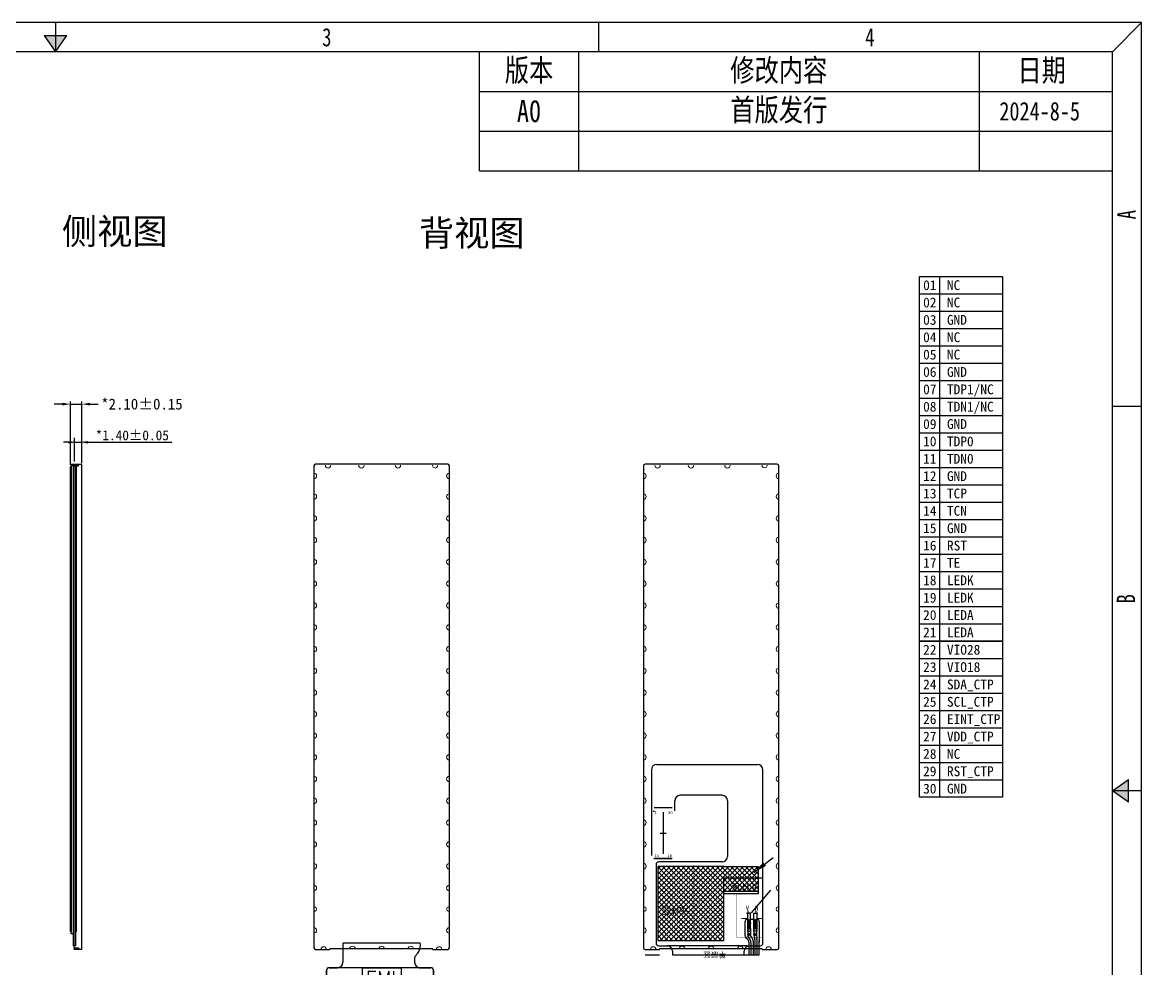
# Model space of a CAD drawing. Header units: millimetres. Extents: x 5467 to 5866, y -625 to -343.
# Drawn here: x 5660.3 to 5865.9, y -516.6 to -342.8 of the extents above; entities that cross this region are included whole.
import ezdxf

# ---------------------------------------------------------------- set-up
doc = ezdxf.new("R2010")
doc.units = ezdxf.units.MM
doc.header["$LTSCALE"] = 2
for name, color, linetype in [('', 7, 'Continuous'), ('BL', 7, 'Continuous'), ('BLU Outline', 140, 'Continuous'), ('dim', 3, 'Continuous'), ('TEXT', 230, 'Continuous'), ('V。A', 5, 'Continuous'), ('散热片', 170, 'Continuous')]:
    doc.layers.add(name, color=color, linetype=linetype)
doc.styles.add('C-E02$0$RT', font='ROMANT.SHX')
doc.styles.add('GPO', font='simhei.ttf')
doc.styles.get("Standard").update_dxf_attribs({"font": 'txt', "bigfont": 'gbcbig.shx'})
doc.styles.add('宋', font='')
doc.styles.add('宋体', font='')
doc.styles.add('标题', font='simhei.ttf')
doc.styles.get('宋').set_extended_font_data('SimSun')
doc.styles.get('宋体').set_extended_font_data('NSimSun')
doc.dimstyles.new('ISO-25', dxfattribs={"dimtxt": 2.5, "dimasz": 2.5, "dimexe": 1.25, "dimexo": 0.625, "dimtad": 1, "dimtxsty": 'Standard', "dimcen": 2.5, "dimadec": 0, "dimazin": 0, "dimtfac": 1, "dimtmove": 0, "dimatfit": 3, "dimfxl": 1, "dimarcsym": 0})
doc.dimstyles.new('ISO-25$0', dxfattribs={"dimtxt": 1.5, "dimasz": 1.5, "dimexe": 0.5, "dimexo": 0.3, "dimgap": 0.3, "dimtad": 0, "dimzin": 1, "dimdsep": 46, "dimtxsty": 'Standard', "dimcen": 2.5, "dimclrd": 3, "dimclre": 3, "dimclrt": 3, "dimadec": 0, "dimazin": 0, "dimtfac": 1, "dimtmove": 0, "dimatfit": 3, "dimfxl": 1, "dimlwd": -1, "dimarcsym": 0})
doc.dimstyles.new('SJ 标注', dxfattribs={"dimscale": 0, "dimtxt": 2.1, "dimasz": 1.5, "dimexe": 0.8, "dimexo": 0.5, "dimgap": 0.5, "dimtad": 1, "dimzin": 0, "dimdsep": 46, "dimtxsty": 'C-E02$0$RT', "dimblk": 'CLOSEDBLANK', "dimcen": 2, "dimclrd": 3, "dimclre": 3, "dimclrt": 3, "dimadec": 0, "dimazin": 0, "dimtfac": 1, "dimtmove": 0, "dimatfit": 3, "dimldrblk": 'CLOSEDBLANK', "dimfxl": 1, "dimtolj": 1, "dimtzin": 0, "dimarcsym": 2})
pattern_1 = [(45, (-263.76585, -946.22628), (-0.224506403, 0.224506403), [])]

# ---------------------------------------------------------------- blocks, each defined once
blk = doc.blocks.new('*D7')
at = {"color": 3}
for p, q in [((5667.62, -412.94), (5666.12, -412.94)), ((5669.12, -412.94), (5671.22, -412.94)), ((5672.72, -412.94), (5674.22, -412.94))]:
    blk.add_line(p, q, dxfattribs=at)
at = {"color": 3, "linetype": 'Continuous', "lineweight": -2}
for p, q in [((5669.12, -424.07), (5669.12, -412.44)), ((5671.22, -423.67), (5671.22, -412.44))]:
    blk.add_line(p, q, dxfattribs=at)
at = {"color": 3, "linetype": 'Continuous'}
for points in [[(5667.62, -412.69), (5667.62, -413.19), (5669.12, -412.94)], [(5672.72, -412.69), (5672.72, -413.19), (5671.22, -412.94)]]:
    blk.add_solid(points, dxfattribs=at)
at = {"layer": 'Defpoints', "color": 0, "linetype": 'Continuous'}
for p in [(5671.22, -412.94), (5669.12, -424.37), (5671.22, -423.97)]:
    blk.add_point(p, dxfattribs=at)
at = {"color": 3, "linetype": 'Continuous', "insert": (5682.24, -412.94), "char_height": 2, "attachment_point": 5, "style": '宋'}
blk.add_mtext('*2.10±0.15', dxfattribs=at)
blk = doc.blocks.new('fae')
at = {"color": 3, "linetype": 'Continuous'}
for points in [[(4821.97, -1243.2), (4821.82, -1243.2), (4821.82, -1157.8), (4821.97, -1157.8)], [(4821.97, -1157.65), (4822.37, -1157.65), (4822.37, -1243.65), (4821.97, -1243.65)], [(4822.77, -1245.84), (4822.37, -1245.84), (4822.37, -1157.65), (4822.77, -1157.65)], [(4822.77, -1243.2), (4822.92, -1243.2), (4822.92, -1157.8), (4822.77, -1157.8)]]:
    blk.add_lwpolyline(points, close=True, dxfattribs=at)
blk = doc.blocks.new('_ClosedBlank')
at = {"layer": 'dim', "color": 0, "linetype": 'Continuous', "lineweight": -2}
for p, q in [((-1, 0.17), (0, 0)), ((-1, 0.17), (-1, -0.17)), ((0, 0), (-1, -0.17))]:
    blk.add_line(p, q, dxfattribs=at)
blk = doc.blocks.new('*D20')
at = {"layer": 'Defpoints', "color": 0}
for p in [(5671.22, -419.94), (5669.82, -423.97), (5671.22, -424.26)]:
    blk.add_point(p, dxfattribs=at)
at = {"layer": '散热片', "color": 3, "lineweight": -2}
for p, q in [((5669.82, -423.47), (5669.82, -419.14)), ((5671.22, -423.76), (5671.22, -419.14)), ((5668.82, -419.94), (5667.82, -419.94)), ((5669.82, -419.94), (5671.22, -419.94)), ((5672.22, -419.94), (5687.73, -419.94))]:
    blk.add_line(p, q, dxfattribs=at)
blk.add_blockref('_ClosedBlank', (5669.82, -419.94), dxfattribs=at)
at = {"layer": '散热片', "color": 3, "lineweight": -2, "rotation": 180}
blk.add_blockref('_ClosedBlank', (5671.22, -419.94), dxfattribs=at)
at = {"layer": '散热片', "color": 3, "insert": (5680.47, -418.67), "char_height": 1.8, "attachment_point": 5, "style": '宋'}
blk.add_mtext('\\A1;*1.40±0.05', dxfattribs=at)
blk = doc.blocks.new('hgfhjg')
at = {"color": 30}
for p, q in [((5344.49, -514.53), (5341.19, -514.53)), ((5342.84, -522.99), (5342.84, -515.33)), ((5343.39, -519.16), (5342.29, -519.16)), ((5341.19, -523.79), (5344.49, -523.79))]:
    blk.add_line(p, q, dxfattribs=at)
at = {"color": 30, "char_height": 0.5, "width": 0.652, "attachment_point": 1, "rotation": 180, "style": '宋体'}
for s, insert in [('{\\fVerdana|b0|i0|c0|p34;16}', (5342.06, -515.29)), ('{\\fVerdana|b0|i0|c0|p34;15}', (5344.4, -515.29)), ('{\\fVerdana|b0|i0|c0|p34;30}', (5341.93, -523.15)), ('{\\fVerdana|b0|i0|c0|p34;1}', (5344.4, -523.15))]:
    blk.add_mtext(s, dxfattribs=dict(at, insert=insert))
blk = doc.blocks.new('fase5')
h = blk.add_hatch()
h.set_pattern_fill('ANSI31', color=4, scale=0.1)
h.set_pattern_definition(pattern_1)
edge = h.paths.add_edge_path()
edge.add_line((4894.11, -1455.46), (4894.11, -1458.41))
edge.add_arc((4893.81, -1458.41), 0.3, 270, 360, ccw=False)
edge.add_line((4893.81, -1458.71), (4889.48, -1458.71))
edge.add_arc((4889.48, -1458.41), 0.3, 180, 270, ccw=False)
edge.add_line((4889.18, -1458.41), (4889.18, -1455.46))
edge.add_arc((4889.48, -1455.46), 0.3, 90, 180, ccw=False)
edge.add_line((4889.48, -1455.16), (4893.81, -1455.16))
edge.add_arc((4893.81, -1455.46), 0.3, 0, 90, ccw=False)
h.paths.add_polyline_path([(4889.82, -1456.22), (4893.57, -1456.22), (4893.57, -1458), (4889.82, -1458)], flags=24)
h = blk.add_hatch()
h.set_pattern_fill('ANSI38', color=2, scale=0.2)
h.set_pattern_definition([(45, (-538.3923, -946.2263), (-0.449012806, 0.449012806), []), (135, (-538.3923, -946.2263), (-1.34703842, 0.449012806), [1.5875, -0.9525])])
h.paths.add_polyline_path([(4888.84, -1456.03), (4908.09, -1456.03), (4908.09, -1459.03), (4888.84, -1459.03)])
h.paths.add_polyline_path([(4896.42, -1457.19), (4902.69, -1457.19), (4902.69, -1458.35), (4896.42, -1458.35)], flags=16)
h = blk.add_hatch()
h.set_pattern_fill('ANSI31', color=4, scale=0.1)
h.set_pattern_definition(pattern_1)
edge = h.paths.add_edge_path()
edge.add_line((4888.3, -1470.01), (4891.6, -1470.01))
edge.add_arc((4891.6, -1469.51), 0.5, 270, 360)
edge.add_line((4892.1, -1469.51), (4892.1, -1461.25))
edge.add_arc((4891.6, -1461.25), 0.5, 0, 90)
edge.add_line((4891.6, -1460.75), (4888.3, -1460.75))
edge.add_arc((4888.3, -1461.25), 0.5, 90, 180)
edge.add_line((4887.8, -1461.25), (4887.8, -1469.51))
edge.add_arc((4888.3, -1469.51), 0.5, 180, 270)
at = {"color": 30}
for p, q in [((4891.66, -1440.24), (4891.66, -1443.7)), ((4905.81, -1440.19), (4891.71, -1440.19)), ((4905.86, -1440.24), (4905.86, -1440.74)), ((4904.83, -1442.89), (4904.83, -1443.7)), ((4905.4, -1442.02), (4904.94, -1442.57)), ((4888.63, -1459.6), (4888.63, -1445.2)), ((4888.63, -1459.6), (4888.63, -1445.2)), ((4889.13, -1444.7), (4890.66, -1444.7)), ((4889.13, -1444.7), (4890.66, -1444.7)), ((4905.69, -1444.7), (4907.79, -1444.7)), ((4905.83, -1444.7), (4907.79, -1444.7)), ((4908.29, -1445.2), (4908.27, -1477.01, 0)), ((4908.29, -1445.2), (4908.27, -1477.01, 0)), ((4887.78, -1477.01, 0), (4887.78, -1461.25, 0)), ((4888.28, -1460.75, 0), (4891.58, -1460.75, 0)), ((4900.79, -1460.1, 0), (4889.13, -1460.1, 0)), ((4900.79, -1460.1, 0), (4889.13, -1460.1, 0)), ((4892.08, -1461.25, 0), (4892.08, -1471.33, 0)), ((4901.77, -1471.33, 0), (4901.79, -1461.1, 0)), ((4900.77, -1472.33, 0), (4893.08, -1472.33, 0)), ((4888.78, -1478.01, 0), (4907.27, -1478.01, 0))]:
    blk.add_line(p, q, dxfattribs=at)
at = {"color": 1}
for points in [[(4905.83, -1444.7), (4905.69, -1444.7), (4890.66, -1444.7), (4889.9, -1444.7), (4889.13, -1444.7, 0.414214), (4888.63, -1445.2), (4888.63, -1459.6, 0.414214), (4889.13, -1460.1), (4900.79, -1460.1, -0.414214), (4901.79, -1461.1), (4901.77, -1471.33, -0.414214), (4900.77, -1472.33), (4893.08, -1472.33, -0.414214), (4892.08, -1471.33), (4892.08, -1470.42), (4887.78, -1470.42), (4887.78, -1477.01, 0.414214), (4888.78, -1478.01), (4907.27, -1478.01, 0.414214), (4908.27, -1477.01), (4908.29, -1445.2, 0.414214), (4907.79, -1444.7)], [(4894.11, -1458.41, -0.414214), (4893.81, -1458.71), (4889.48, -1458.71, -0.414214), (4889.18, -1458.41), (4889.18, -1455.46, -0.414214), (4889.48, -1455.16), (4893.81, -1455.16, -0.414214), (4894.11, -1455.46)]]:
    blk.add_lwpolyline(points, format="xyb", close=True, dxfattribs=at)
blk.add_lwpolyline([(4895.26, -1444.7), (4902.35, -1444.7), (4902.35, -1449.11), (4895.26, -1449.11)], close=True, dxfattribs=at)
at = {"const_width": 0.003, "elevation": 0}
for points in [[(4886.34, -1459.03), (4888.84, -1459.03), (4888.84, -1456.03), (4886.34, -1456.03), (4886.23, -1456.04), (4886.12, -1456.08), (4886.03, -1456.14), (4885.95, -1456.22), (4885.89, -1456.31), (4885.85, -1456.42), (4885.84, -1456.53), (4885.84, -1456.53), (4885.84, -1458.53), (4885.85, -1458.64), (4885.89, -1458.75), (4885.95, -1458.84), (4886.03, -1458.92), (4886.12, -1458.98), (4886.23, -1459.02), (4886.34, -1459.03)], [(4888.84, -1459.03), (4908.09, -1459.03), (4908.09, -1456.03), (4888.84, -1456.03)]]:
    blk.add_lwpolyline(points, close=True, dxfattribs=at)
at = {"color": 30}
for centre, radius, start, end in [((4891.71, -1440.24), 0.05, 90, 180), ((4903.86, -1440.74), 2, 320.2556, 0), ((4905.81, -1440.24), 0.05, 0, 90), ((4905.33, -1442.89), 0.5, 140.2556, 180), ((4889.13, -1445.2, 0), 0.5, 90, 180), ((4889.13, -1445.2, 0), 0.5, 90, 180), ((4890.66, -1443.7), 1, 270, 0), ((4905.83, -1443.7), 1, 180, 270), ((4907.79, -1445.2), 0.5, 0, 90), ((4907.79, -1445.2), 0.5, 0, 90), ((4889.13, -1459.6, 0), 0.5, 180, 270), ((4889.13, -1459.6, 0), 0.5, 180, 270)]:
    blk.add_arc(centre, radius, start, end, dxfattribs=at)
at = {"color": 30, "extrusion": (0, 0, -1)}
for centre, start, end in [((-4888.28, -1461.25, 0), 0, 90), ((-4891.58, -1461.25, 0), 90, 180)]:
    blk.add_arc(centre, 0.5, start, end, dxfattribs=at)
at = {"color": 30, "extrusion": (1.02777e-08, 0, 1)}
blk.add_arc((4900.79, -1461.1, 0), 1, 0, 90, dxfattribs=at)
at = {"color": 30, "extrusion": (-1.41917e-08, 0, 1)}
blk.add_arc((4900.79, -1461.1, 0), 1, 0, 90, dxfattribs=at)
at = {"color": 30, "extrusion": (-6.63068e-21, 1.51712e-08, 1)}
blk.add_arc((4893.08, -1471.33, 0), 1, 180, 270, dxfattribs=at)
at = {"color": 30, "extrusion": (7.7721e-08, 0, 1)}
blk.add_arc((4900.77, -1471.33, 0), 1, 270, 0, dxfattribs=at)
at = {"color": 30, "extrusion": (-1.37992e-22, 2.55268e-09, 1)}
blk.add_arc((4888.78, -1477.01, 0), 1, 180, 270, dxfattribs=at)
at = {"color": 30, "extrusion": (3.11704e-09, -5.33386e-10, 1)}
blk.add_arc((4907.27, -1477.01, 0), 1, 270, 0, dxfattribs=at)
at = {"layer": 'BL', "color": 3}
blk.add_lwpolyline([(4894.11, -1455.46), (4894.11, -1458.41, -0.414214), (4893.81, -1458.71), (4889.48, -1458.71, -0.414214), (4889.18, -1458.41), (4889.18, -1455.46, -0.414214), (4889.48, -1455.16), (4893.81, -1455.16, -0.414214)], format="xyb", close=True, dxfattribs=at)
at = {"color": 1, "insert": (4895.89, -1445.36), "char_height": 2.5, "width": 3.0653, "attachment_point": 1}
blk.add_mtext('EMI', dxfattribs=at)
at = {"color": 4, "insert": (4889.94, -1456.35), "char_height": 0.5, "width": 4.0809, "attachment_point": 1}
blk.add_mtext('{\\fSimSun|b0|i0|c134|p2;\\C2;钢片补强接地T=0.2mm}', dxfattribs=at)
at = {"layer": 'TEXT', "color": 10, "insert": (4895.83, -1457.32, 0), "char_height": 0.5, "width": 12.1755, "attachment_point": 1, "style": '宋体'}
blk.add_mtext('反面导电双面胶T=0.1mm', dxfattribs=at)
at = {"color": 1}
blk.add_leader([(4890.38, -1470.38), (4886.08, -1477.01)], dimstyle='ISO-25', override={"dimgap": 0.625, "dimtad": 0, "dimfxl": 0.5}, dxfattribs=at)
blk = doc.blocks.new('A$C644366BB')
at = {"layer": 'BL'}
h = blk.add_hatch(dxfattribs=at)
h.set_pattern_fill('ANSI37', color=55, scale=0.2, angle=180)
h.set_pattern_definition([(225, (3677.20527, 67.18885), (0.44901281, -0.44901281), []), (315, (3677.20527, 67.18885), (0.44901281, 0.44901281), [])])
h.paths.add_polyline_path([(14.75, 16.96), (21.08, 16.96), (21.08, 12.37), (14.75, 12.37), (14.75, 3.43), (2.63, 3.43), (2.63, 16.96)])
at = {"layer": 'TEXT'}
h = blk.add_hatch(dxfattribs=at)
h.set_pattern_fill('AR-SAND', color=5, scale=0.01, angle=180)
h.set_pattern_definition([(217.5, (5362.38406, -496.0426), (0.016000313, -0.489413237), [0, -0.38608, 0, -0.4318, 0, -0.41275]), (187.5, (5362.38406, -496.0426), (-0.44952328, -0.7168251), [0, -0.20828, 0, -0.34798, 0, -0.13335]), (147.5, (5362.6965, -496.0426), (-0.79099237, -0.001437185), [0, -0.127, 0, -0.4572, 0, -0.5969]), (137.5, (5362.6965, -496.0426), (-0.76355645, -0.22292932), [0, -0.0635, 0, -0.29972, 0, -0.3429])])
h.paths.add_polyline_path([(1.9, 27.24), (2.42, 27.24), (2.42, 26.48), (1.9, 26.48)])
at = {"layer": 'V。A'}
h = blk.add_hatch(color=4, dxfattribs=at)
h.paths.add_polyline_path([(19.66, 6.6, 1), (19.16, 6.6, 1)])
h.paths.add_polyline_path([(19.29, 6.6, -1), (19.54, 6.6, -1)], flags=16)
h.paths.add_polyline_path([(19.16, 5.58), (19.66, 5.58), (19.66, 6.6, -1), (19.16, 6.6)])
h.paths.add_polyline_path([(20.26, 6.13, -1), (20.76, 6.13), (20.76, 7.28), (20.64, 7.28, -1), (20.39, 7.28), (20.26, 7.28)])
h.paths.add_polyline_path([(20.26, 6.13, 1), (20.76, 6.13, 1)])
h.paths.add_polyline_path([(20.64, 6.13, -1), (20.39, 6.13, -1)], flags=16)
h.paths.add_polyline_path([(20.26, 5.58), (20.76, 5.58), (20.76, 6.13, -1), (20.26, 6.13)])
h.paths.add_polyline_path([(19.16, 6.6, -1), (19.66, 6.6), (19.66, 7.28), (19.54, 7.28, -1), (19.29, 7.28), (19.16, 7.28)])
at = {"color": 6}
for p, q in [((2.46, 35.74, 0), (20.95, 35.74, 0)), ((1.46, 34.74, 0), (1.46, 27.24, 0)), ((21.96, 2.93, 0), (21.95, 34.74, 0)), ((5.76, 27.24, 0), (5.76, 29.06, 0)), ((14.45, 30.06, 0), (6.76, 30.06, 0)), ((15.45, 29.06, 0), (15.46, 18.83, 0)), ((2.31, 17.33, 0), (2.31, 2.93, 0)), ((14.46, 17.83, 0), (2.81, 17.83, 0)), ((2.81, 2.43, 0), (4.33, 2.43, 0)), ((19.5, 2.43, 0), (21.46, 2.43, 0))]:
    blk.add_line(p, q, dxfattribs=at)
at = {"color": 30}
for p, q in [((1.46, 34.74, 0), (1.46, 18.98, 0)), ((21.96, 2.93, 0), (21.95, 34.74, 0)), ((2.31, 17.33, 0), (2.31, 2.93, 0)), ((14.46, 17.83, 0), (2.81, 17.83, 0)), ((2.81, 2.43, 0), (4.51, 2.43, 0)), ((18.98, 2.43, 0), (4.51, 2.43, 0)), ((18.98, 2.43, 0), (21.46, 2.43, 0)), ((18.5, 0.76, 0), (18.5, 1.43, 0))]:
    blk.add_line(p, q, dxfattribs=at)
at = {"color": 4}
for p, q in [((1.94, 18.48, 0), (5.24, 18.48, 0)), ((18.66, 4.32, 0), (18.66, 6.98, 0)), ((18.66, 4.32, 0), (18.66, 6.98, 0)), ((19.16, 7.28, 0), (18.96, 7.28, 0)), ((19.16, 7.28, 0), (18.96, 7.28, 0)), ((20.26, 7.28, 0), (19.66, 7.28, 0)), ((20.26, 7.28, 0), (19.66, 7.28, 0)), ((20.76, 7.28, 0), (20.96, 7.28, 0)), ((20.76, 7.28, 0), (20.96, 7.28, 0)), ((21.26, 6.98, 0), (21.26, 3.12, 0)), ((21.26, 6.98, 0), (21.26, 3.12, 0)), ((19.16, 5.58, 0), (19.16, 4.48, 0)), ((19.16, 5.28, 0), (19.16, 4.48, 0)), ((19.16, 4.48, 0), (19.16, 4.28, 0)), ((19.16, 4.48, 0), (19.16, 4.28, 0)), ((19.66, 5.58, 0), (19.66, 4.38, 0)), ((19.66, 5.28, 0), (19.66, 4.38, 0)), ((20.26, 5.58, 0), (20.26, 4.37, 0)), ((20.26, 5.28, 0), (20.26, 4.37, 0)), ((20.26, 4.37, 0), (20.44, 3.75, 0)), ((20.26, 4.37, 0), (20.44, 3.75, 0)), ((20.76, 5.58, 0), (20.76, 4.48, 0)), ((20.76, 5.28, 0), (20.76, 4.48, 0)), ((20.76, 4.48, 0), (20.86, 3.77, 0)), ((20.76, 4.48, 0), (20.86, 3.77, 0)), ((18.82, 3.96, 0), (19.18, 3.62, 0)), ((18.82, 3.96, 0), (19.18, 3.62, 0)), ((19.28, 3.96, 0), (19.53, 3.66, 0)), ((19.28, 3.96, 0), (19.53, 3.66, 0)), ((19.45, 0.76, 0), (19.45, 2.72, 0)), ((19.45, 0.76, 0), (19.45, 2.72, 0)), ((19.76, 3.01, 0), (19.76, 0.76, 0)), ((19.76, 3.01, 0), (19.76, 0.76, 0)), ((19.8, 4.05, 0), (20, 3.83, 0)), ((19.8, 4.05, 0), (20, 3.83, 0)), ((20.16, 3.27, 0), (20.16, 0.76, 0)), ((20.16, 3.27, 0), (20.16, 0.76, 0)), ((20.46, 3.52, 0), (20.46, 0.76, 0)), ((20.46, 3.52, 0), (20.46, 0.76, 0)), ((20.86, 3.64, 0), (20.86, 0.76, 0)), ((20.86, 3.64, 0), (20.86, 0.76, 0)), ((21.26, 0.76, 0), (21.26, 3.33, 0)), ((21.26, 0.76, 0), (21.26, 3.33, 0))]:
    blk.add_line(p, q, dxfattribs=at)
blk.add_line((14.75, 14.92, 0), (21.96, 14.92, 0))
at = {"color": 0, "ltscale": 3}
for p, q in [((21.83, 1.86), (2.95, 1.86)), ((2.95, 1.76), (2.95, 1.86)), ((21.83, 1.76), (21.83, 1.86))]:
    blk.add_line(p, q, dxfattribs=at)
at = {"color": 1}
for p, q in [((5.33, 1.43, 0), (5.33, 0.76)), ((5.33, 0.76), (21.26, 0.76, 0))]:
    blk.add_line(p, q, dxfattribs=at)
at = {"const_width": 0.05, "elevation": 0}
blk.add_lwpolyline([(9.19, 17.26), (2.31, 17.26), (2.31, 3.43), (9.19, 3.43)], close=True, dxfattribs=at)
for points in [[(14.75, 11.96), (14.75, 14.92)], [(14.75, 11.96), (17.16, 11.96)], [(17.16, 11.96), (17.16, 3.93), (21.96, 3.93)]]:
    blk.add_lwpolyline(points, dxfattribs=at)
at = {"color": 5, "elevation": 0}
blk.add_lwpolyline([(21.08, 11.96), (14.75, 11.96), (14.75, 14.92), (21.08, 14.92)], close=True, dxfattribs=at)
at = {"color": 1, "elevation": 0}
for points in [[(19.11, 5.13), (19.66, 5.13), (19.66, 8.43), (19.11, 8.43)], [(20.81, 5.13), (20.26, 5.13), (20.26, 8.43), (20.81, 8.43)]]:
    blk.add_lwpolyline(points, close=True, dxfattribs=at)
at = {"color": 4, "elevation": 0}
for points in [[(19.29, 7.28), (19.16, 7.28), (19.16, 5.58), (19.66, 5.58), (19.66, 7.28), (19.54, 7.28)], [(20.39, 7.28), (20.26, 7.28), (20.26, 5.58), (20.76, 5.58), (20.76, 7.28), (20.64, 7.28)]]:
    blk.add_lwpolyline(points, dxfattribs=at)
at = {"color": 4}
for centre, radius in [((19.41, 6.6, 0), 0.25), ((19.41, 6.6, 0), 0.125), ((20.51, 6.13, 0), 0.25), ((20.51, 6.13, 0), 0.125), ((19.41, 4.48, 0), 0.25), ((19.41, 4.48, 0), 0.25), ((19.41, 4.48, 0), 0.125), ((19.41, 4.48, 0), 0.125), ((20.51, 4.48, 0), 0.25), ((20.51, 4.48, 0), 0.25), ((20.51, 4.48, 0), 0.125), ((20.51, 4.48, 0), 0.125)]:
    blk.add_circle(centre, radius, dxfattribs=at)
at = {"color": 6, "extrusion": (-1.38304e-22, -2.55268e-09, 1)}
blk.add_arc((2.46, 34.74, 0), 1, 90, 180, dxfattribs=at)
at = {"color": 6, "extrusion": (3.11704e-09, 5.33386e-10, 1)}
blk.add_arc((20.95, 34.74, 0), 1, 0, 90, dxfattribs=at)
at = {"color": 6, "extrusion": (-6.63254e-21, -1.51712e-08, 1)}
blk.add_arc((6.76, 29.06, 0), 1, 90, 180, dxfattribs=at)
at = {"color": 6, "extrusion": (7.7721e-08, -9.51807e-24, 1)}
blk.add_arc((14.45, 29.06, 0), 1, 0, 90, dxfattribs=at)
at = {"color": 6, "extrusion": (1.02777e-08, -1.25865e-24, 1)}
blk.add_arc((14.46, 18.83, 0), 1, 270, 0, dxfattribs=at)
at = {"color": 6, "extrusion": (-1.41917e-08, 1.73798e-24, 1)}
blk.add_arc((14.46, 18.83, 0), 1, 270, 0, dxfattribs=at)
at = {"color": 30}
for centre, start, end in [((2.81, 17.33, 0), 90, 180), ((2.81, 2.93, 0), 180, 270), ((21.46, 2.93, 0), 270, 0)]:
    blk.add_arc(centre, 0.5, start, end, dxfattribs=at)
at = {"color": 6}
for centre, start, end in [((2.81, 17.33, 0), 90, 180), ((2.81, 2.93, 0), 180, 270), ((21.46, 2.93, 0), 270, 0)]:
    blk.add_arc(centre, 0.5, start, end, dxfattribs=at)
at = {"color": 4}
for centre, radius, start, end in [((18.96, 6.98, 0), 0.3, 90, 180), ((18.96, 6.98, 0), 0.3, 90, 180), ((19.41, 7.28, 0), 0.125, 180, 0), ((20.51, 7.28, 0), 0.125, 180, 0), ((20.96, 6.98, 0), 0.3, 0, 90), ((20.96, 6.98, 0), 0.3, 0, 90), ((19.16, 4.32, 0), 0.5, 180, 226.7322), ((19.16, 4.32, 0), 0.5, 180, 226.7322), ((19.66, 4.28, 0), 0.5, 180, 219.8543), ((19.66, 4.28, 0), 0.5, 180, 219.8543), ((20.16, 4.38, 0), 0.5, 180, 222.51), ((20.16, 4.38, 0), 0.5, 180, 222.51), ((17.04, 2.5, 0), 2.42, 5.1064, 27.5765), ((18.76, 3.01, 0), 1, 0, 39.8543), ((18.76, 3.01, 0), 1, 0, 39.8543), ((19.16, 3.27, 0), 1, 0, 33.5967), ((19.16, 3.27, 0), 1, 0, 33.5967), ((19.46, 3.52, 0), 1, 0, 13.3344), ((19.46, 3.52, 0), 1, 0, 13.3344), ((19.86, 3.64, 0), 1, 0, 7.381), ((19.86, 3.64, 0), 1, 0, 7.381)]:
    blk.add_arc(centre, radius, start, end, dxfattribs=at)
at = {"color": 1}
for centre, start, end in [((4.33, 1.43, 0), 0, 90), ((19.5, 1.43, 0), 90, 180)]:
    blk.add_arc(centre, 1, start, end, dxfattribs=at)
at = {"layer": 'BL', "color": 6}
for p, q in [((0, 90.56), (0, 2.06)), ((24.59, 90.86), (0.3, 90.86)), ((24.89, 2.06), (24.89, 90.56)), ((0.3, 1.76), (2.95, 1.76)), ((0.3, 0.76), (2.95, 0.76)), ((21.83, 1.76), (24.59, 1.76))]:
    blk.add_line(p, q, dxfattribs=at)
at = {"layer": 'BL', "color": 55, "elevation": 0}
for points in [[(14.75, 16.96), (2.63, 16.96), (2.63, 3.43), (14.75, 3.43), (14.75, 12.37)], [(14.75, 16.96), (21.08, 16.96), (21.08, 12.37), (14.75, 12.37)]]:
    blk.add_lwpolyline(points, dxfattribs=at)
at = {"layer": 'BL', "color": 0, "const_width": 0.2, "elevation": 0}
for points in [[(19.01, 7.43), (17.96, 7.43)], [(20.91, 7.43), (21.96, 7.43)]]:
    blk.add_lwpolyline(points, dxfattribs=at)
at = {"layer": 'BL', "color": 6}
for centre, start, end in [((0.3, 90.56), 90, 180), ((24.59, 90.56), 0, 90), ((0.3, 2.06), 180, 270), ((24.59, 2.06), 270, 0)]:
    blk.add_arc(centre, 0.3, start, end, dxfattribs=at)
at = {"layer": 'BLU Outline', "lineweight": 0}
for centre, radius, start, end in [((2.6, 90.66), 0.5, 180, 0), ((8.74, 90.66), 0.5, 180, 0), ((15.43, 90.66), 0.5, 180, 0), ((22.26, 90.64), 0.476, 177.0624, 2.9376), ((0, 88.71), 0.5, 270, 90), ((24.89, 88.71), 0.5, 90, 270), ((0, 84.91), 0.5, 270, 90), ((24.89, 84.91), 0.5, 90, 270), ((0, 80.91), 0.5, 270, 90), ((24.89, 80.91), 0.5, 90, 270), ((0, 76.91), 0.5, 270, 90), ((24.89, 76.91), 0.5, 90, 270), ((0, 72.91), 0.5, 270, 90), ((24.89, 72.91), 0.5, 90, 270), ((0, 68.91), 0.5, 270, 90), ((24.89, 68.91), 0.5, 90, 270), ((0, 64.91), 0.5, 270, 90), ((24.89, 64.91), 0.5, 90, 270), ((0, 60.91), 0.5, 270, 90), ((24.89, 60.91), 0.5, 90, 270), ((0, 56.91), 0.5, 270, 90), ((24.89, 56.91), 0.5, 90, 270), ((0, 52.91), 0.5, 270, 90), ((24.89, 52.91), 0.5, 90, 270), ((0, 48.91), 0.5, 270, 90), ((24.89, 48.91), 0.5, 90, 270), ((0, 44.98), 0.5, 270, 90), ((24.89, 44.98), 0.5, 90, 270), ((0, 41.02), 0.5, 270, 90), ((24.89, 41.02), 0.5, 90, 270), ((0, 37.05), 0.5, 270, 90), ((24.89, 37.05), 0.5, 90, 270), ((0, 33.05), 0.5, 270, 90), ((24.89, 33.05), 0.5, 90, 270), ((0, 29.05), 0.5, 270, 90), ((24.89, 29.05), 0.5, 90, 270), ((0, 25.05), 0.5, 270, 90), ((24.89, 25.05), 0.5, 90, 270), ((0, 21.05), 0.5, 270, 90), ((24.89, 21.05), 0.5, 90, 270), ((0, 17.05), 0.5, 270, 90), ((24.89, 17.05), 0.5, 90, 270), ((0, 13.05), 0.5, 270, 90), ((24.89, 13.05), 0.5, 90, 270), ((0.09, 9.15), 0.41, 257.3196, 102.6804), ((24.8, 9.15), 0.41, 77.3196, 282.6804), ((0, 5.25), 0.5, 270, 90), ((24.89, 5.25), 0.5, 90, 270), ((1.8, 1.76), 0.5, 0, 180), ((7.09, 1.86), 0.5, 0, 180), ((12.44, 1.86), 0.5, 0, 180), ((17.8, 1.86), 0.5, 0, 180), ((22.99, 1.76), 0.5, 0, 180)]:
    blk.add_arc(centre, radius, start, end, dxfattribs=at)
at = {"color": 4, "rotation": 180}
blk.add_blockref('hgfhjg', (5346.44, -496.04, 0), dxfattribs=at)
at = {"color": 3, "style": '宋体'}
for s, p in [('A', (18.88, 8.28, 0)), ('K', (20.5, 8.29, 0))]:
    blk.add_text(s, height=0.75, dxfattribs=at).set_placement(p)
at = {"color": 27, "style": '宋体'}
for s, p in [('A', (18.88, 8.28, 0)), ('K', (20.5, 8.29, 0))]:
    blk.add_text(s, height=0.75, dxfattribs=at).set_placement(p)
at = {"color": 4, "style": '宋体'}
for s, p in [('A', (18.88, 8.27, 0)), ('K', (20.5, 8.29, 0))]:
    blk.add_text(s, height=0.75, dxfattribs=at).set_placement(p)
at = {"color": 30, "style": '宋体'}
blk.add_text('单层区', height=1, rotation=180, dxfattribs=at).set_placement((15.19, 1.27, 0))
at = {"layer": 'BL', "color": 55, "style": '宋体'}
for s, p in [('A', (19.4, 9.78, 0)), ('K', (21.05, 9.78, 0))]:
    blk.add_text(s, height=0.75, rotation=180, dxfattribs=at).set_placement(p)
at = {"layer": 'BL', "color": 55, "char_height": 1.236, "width": 105.7688, "attachment_point": 3, "rotation": 180, "style": '宋体'}
for insert in [(16.01, 12.58, 0), (3.21, 8.27, 0)]:
    blk.add_mtext('{\\fSimSun|b0|i0|c134|p2;元件区}', dxfattribs=dict(at, insert=insert))
at = {"layer": 'BL', "color": 2}
for points, override in [([(20.28, 15.9, 0), (23.84, 18.64, 0)], {"dimgap": 0.625, "dimtad": 0, "dimtxsty": '宋体', "dimfxl": 0.8, "dimarcsym": 1}), ([(19.85, 8.46, 0), (23.42, 12.66, 0)], {"dimasz": 1, "dimgap": 0.625, "dimtad": 0, "dimtxsty": '宋体', "dimfxl": 0.8, "dimarcsym": 1})]:
    blk.add_leader(points, dimstyle='ISO-25', override=override, dxfattribs=at)
blk = doc.blocks.new('A$C3A6122CD')
at = {"color": 10}
blk.add_blockref('A$C644366BB', (0, 0), dxfattribs=at)

msp = doc.modelspace()

# ---------------------------------------------------------------- hatches: boundary and pattern name
for points in [[(5668.445, -345.233), (5664.267, -345.233), (5666.356, -348.217)], [(5863.503, -481.841), (5863.503, -486.019), (5860.519, -483.93)]]:
    msp.add_hatch(color=0).paths.add_polyline_path(points)

# ---------------------------------------------------------------- linework, layer by layer
at = {"layer": ''}
for p, q in [((5666.356, -342.842), (5666.356, -348.217)), ((5766.125, -342.842), (5766.125, -348.217)), ((5860.519, -348.217), (5865.894, -342.842)), ((5865.894, -413.386), (5860.519, -413.386)), ((5865.894, -483.93), (5860.519, -483.93))]:
    msp.add_line(p, q, dxfattribs=at)
for p, q in [((5865.894, -342.842), (5466.817, -342.842)), ((5865.894, -625.017), (5865.894, -342.842)), ((5860.519, -348.217), (5472.192, -348.217)), ((5860.519, -619.643), (5860.519, -348.217))]:
    msp.add_line(p, q)
at = {"lineweight": -3}
msp.add_line((5744.274, -370.082), (5744.274, -348.217), dxfattribs=at)
at = {"color": 0, "lineweight": -3}
for p, q in [((5744.274, -355.505), (5860.519, -355.505)), ((5744.274, -362.793), (5860.519, -362.793)), ((5744.274, -370.082), (5860.519, -370.082))]:
    msp.add_line(p, q, dxfattribs=at)
at = {"color": 0, "ltscale": 3}
for p, q in [((5735.669, -512.967), (5716.784, -512.967)), ((5716.784, -513.067), (5716.784, -512.967)), ((5735.669, -513.067), (5735.669, -512.967))]:
    msp.add_line(p, q, dxfattribs=at)
at = {"color": 0}
for points in [[(5664.267, -345.233), (5666.356, -348.217)], [(5664.267, -345.233), (5668.445, -345.233)], [(5666.356, -348.217), (5668.445, -345.233)], [(5860.519, -483.93), (5863.503, -481.841)], [(5863.503, -486.019), (5863.503, -481.841)], [(5863.503, -486.019), (5860.519, -483.93)]]:
    msp.add_lwpolyline(points, dxfattribs=at)
at = {"color": 0, "lineweight": -3}
for points in [[(5762.425, -348.217), (5762.425, -370.082)], [(5836.056, -348.217), (5836.056, -370.082)]]:
    msp.add_lwpolyline(points, dxfattribs=at)
at = {"color": 7}
for points in [[(5825.065, -389.497), (5840.346, -389.497), (5840.346, -456.445), (5825.065, -456.445)], [(5840.346, -485.138), (5825.065, -485.138), (5825.065, -456.445), (5840.346, -456.445)]]:
    msp.add_lwpolyline(points, close=True, dxfattribs=at)
at = {"color": 7, "linetype": 'Continuous'}
for points in [[(5828.847, -485.138), (5828.847, -456.445), (5828.847, -389.497)], [(5825.065, -421.377), (5840.346, -421.377)]]:
    msp.add_lwpolyline(points, dxfattribs=at)
at = {"color": 7}
for points in [[(5825.065, -392.685), (5840.346, -392.685)], [(5825.065, -395.873), (5840.346, -395.873)], [(5825.065, -399.061), (5840.346, -399.061)], [(5825.065, -402.249), (5840.346, -402.249)], [(5825.065, -405.437), (5840.346, -405.437)], [(5825.065, -408.625), (5840.346, -408.625)], [(5825.065, -411.813), (5840.346, -411.813)], [(5825.065, -415.001), (5840.346, -415.001)], [(5825.065, -418.189), (5840.346, -418.189)], [(5825.065, -424.565), (5840.346, -424.565)], [(5825.065, -427.753), (5840.346, -427.753)], [(5825.065, -430.941), (5840.346, -430.941)], [(5825.065, -434.129), (5840.346, -434.129)], [(5825.065, -437.317), (5840.346, -437.317)], [(5825.065, -440.505), (5840.346, -440.505)], [(5825.065, -443.693), (5840.346, -443.693)], [(5825.065, -446.881), (5840.346, -446.881)], [(5825.065, -450.069), (5840.346, -450.069)], [(5825.065, -453.257), (5840.346, -453.257)], [(5825.065, -459.633), (5840.346, -459.633)], [(5825.065, -462.821), (5840.346, -462.821)], [(5825.065, -466.009), (5840.346, -466.009)], [(5825.065, -469.197), (5840.346, -469.197)], [(5825.065, -472.385), (5840.346, -472.385)], [(5825.065, -475.573), (5840.346, -475.573)], [(5825.065, -478.761), (5840.346, -478.761)], [(5825.065, -481.949), (5840.346, -481.949)]]:
    msp.add_lwpolyline(points, dxfattribs=at)
at = {"layer": 'BL'}
for p, q in [((5669.218, -423.967), (5671.218, -423.967)), ((5670.278, -424.267), (5670.278, -423.967)), ((5670.278, -512.767), (5670.278, -513.067))]:
    msp.add_line(p, q, dxfattribs=at)
at = {"layer": 'BL', "color": 6}
for p, q in [((5669.818, -423.967), (5671.118, -423.967)), ((5669.818, -424.067), (5669.818, -423.967)), ((5669.818, -424.067), (5670.218, -424.067)), ((5669.818, -512.767), (5669.818, -424.267)), ((5669.818, -424.267), (5670.568, -424.267)), ((5670.568, -424.267), (5670.568, -423.967)), ((5671.218, -512.967), (5671.218, -424.067)), ((5713.835, -424.267), (5713.835, -512.767)), ((5738.423, -423.967), (5714.135, -423.967)), ((5738.723, -512.767), (5738.723, -424.267)), ((5669.818, -512.767), (5670.568, -512.767)), ((5669.818, -513.067), (5669.818, -512.967)), ((5670.218, -512.967), (5669.818, -512.967)), ((5671.118, -513.067), (5669.818, -513.067)), ((5670.568, -512.767), (5670.568, -513.067)), ((5714.135, -513.067), (5716.784, -513.067)), ((5735.669, -513.067), (5738.423, -513.067))]:
    msp.add_line(p, q, dxfattribs=at)
at = {"layer": 'BL', "color": 5}
for p, q in [((5670.218, -424.267), (5670.218, -423.967)), ((5670.218, -512.767), (5670.218, -513.067))]:
    msp.add_line(p, q, dxfattribs=at)
at = {"layer": 'BL', "color": 6}
for centre, radius, start, end in [((5671.118, -424.067), 0.1, 0, 90), ((5714.135, -424.267), 0.3, 90, 180), ((5738.423, -424.267), 0.3, 0, 90), ((5671.118, -512.967), 0.1, 270, 0), ((5714.135, -512.767), 0.3, 180, 270), ((5738.423, -512.767), 0.3, 270, 0)]:
    msp.add_arc(centre, radius, start, end, dxfattribs=at)
at = {"layer": 'BLU Outline', "lineweight": 0}
for centre, radius, start, end in [((5713.837, -426.115), 0.5, 270, 90), ((5716.434, -424.167), 0.5, 180, 0), ((5722.573, -424.167), 0.5, 180, 0), ((5729.268, -424.167), 0.5, 180, 0), ((5736.099, -424.191), 0.476, 177.0624, 2.9376), ((5738.721, -426.115), 0.5, 90, 270), ((5713.837, -429.915), 0.5, 270, 90), ((5738.721, -429.915), 0.5, 90, 270), ((5713.837, -433.915), 0.5, 270, 90), ((5738.721, -433.915), 0.5, 90, 270), ((5713.837, -437.915), 0.5, 270, 90), ((5738.721, -437.915), 0.5, 90, 270), ((5713.837, -441.915), 0.5, 270, 90), ((5738.721, -441.915), 0.5, 90, 270), ((5713.837, -445.915), 0.5, 270, 90), ((5738.721, -445.915), 0.5, 90, 270), ((5713.837, -449.915), 0.5, 270, 90), ((5738.721, -449.915), 0.5, 90, 270), ((5713.837, -453.915), 0.5, 270, 90), ((5738.721, -453.915), 0.5, 90, 270), ((5713.837, -457.915), 0.5, 270, 90), ((5738.721, -457.915), 0.5, 90, 270), ((5713.837, -461.915), 0.5, 270, 90), ((5738.721, -461.915), 0.5, 90, 270), ((5713.837, -465.915), 0.5, 270, 90), ((5738.721, -465.915), 0.5, 90, 270), ((5713.837, -469.851), 0.5, 270, 90), ((5738.721, -469.851), 0.5, 90, 270), ((5713.837, -473.804), 0.5, 270, 90), ((5738.721, -473.804), 0.5, 90, 270), ((5713.837, -477.781), 0.5, 270, 90), ((5738.721, -477.781), 0.5, 90, 270), ((5713.837, -481.781), 0.5, 270, 90), ((5738.721, -481.781), 0.5, 90, 270), ((5713.837, -485.781), 0.5, 270, 90), ((5738.721, -485.781), 0.5, 90, 270), ((5713.837, -489.781), 0.5, 270, 90), ((5738.721, -489.781), 0.5, 90, 270), ((5713.837, -493.781), 0.5, 270, 90), ((5738.721, -493.781), 0.5, 90, 270), ((5713.837, -497.781), 0.5, 270, 90), ((5738.721, -497.781), 0.5, 90, 270), ((5713.837, -501.781), 0.5, 270, 90), ((5738.721, -501.781), 0.5, 90, 270), ((5713.927, -505.681), 0.41, 257.31962, 102.68038), ((5738.631, -505.681), 0.41, 77.31962, 282.68038), ((5713.837, -509.581), 0.5, 270, 90), ((5738.721, -509.581), 0.5, 90, 270), ((5715.636, -513.067), 0.5, 0, 180), ((5720.923, -512.967), 0.5, 0, 180), ((5726.279, -512.967), 0.5, 0, 180), ((5731.635, -512.967), 0.5, 0, 180), ((5736.83, -513.067), 0.5, 0, 180)]:
    msp.add_arc(centre, radius, start, end, dxfattribs=at)

# ---------------------------------------------------------------- block references
at = {"color": 1}
for name, p in [('fae', (847.294, 733.437)), ('fase5', (827.51, 928.28))]:
    msp.add_blockref(name, p, dxfattribs=at)
at = {"color": 10}
msp.add_blockref('A$C3A6122CD', (5774.372, -514.827), dxfattribs=at)

# ---------------------------------------------------------------- texts
at = {"layer": '', "color": 0, "style": '宋体', "width": 0.75}
for s, p in [('3', (5715.345, -347.234)), ('4', (5815.114, -347.234))]:
    msp.add_text(s, height=3.359, dxfattribs=at).set_placement(p)
for s, p in [('A', (5864.787, -379.009)), ('B', (5864.693, -449.553))]:
    msp.add_text(s, height=3.359, rotation=90, dxfattribs=at).set_placement(p)
at = {"color": 0, "lineweight": -3, "style": 'GPO', "width": 0.8}
msp.add_text('2024-8-5', height=3.4041, dxfattribs=at).set_placement((5839.754, -360.851))
at = {"color": 7, "linetype": 'Continuous', "style": '宋体'}
for s, p in [('01', (5825.754, -391.989)), ('02', (5825.754, -395.177)), ('03', (5825.754, -398.365)), ('04', (5825.754, -401.553)), ('05', (5825.754, -404.741)), ('06', (5825.754, -407.929)), ('TDP1/NC', (5830.132, -411.117)), ('07', (5825.754, -411.117)), ('08', (5825.754, -414.305)), ('09', (5825.754, -417.493)), ('10', (5825.754, -420.681)), ('TDP0', (5830.132, -420.681)), ('11', (5825.754, -423.869)), ('12', (5825.754, -427.057)), ('13', (5825.754, -430.245)), ('TCP', (5830.132, -430.245)), ('14', (5825.754, -433.433)), ('TCN', (5830.132, -433.433)), ('15', (5825.754, -436.621)), ('16', (5825.754, -439.809)), ('RST', (5830.132, -439.809)), ('17', (5825.754, -442.997)), ('18', (5825.754, -446.185)), ('19', (5825.754, -449.373)), ('20', (5825.754, -452.561)), ('21', (5825.754, -455.749)), ('22', (5825.754, -458.937)), ('23', (5825.754, -462.125)), ('VIO18', (5830.132, -462.125)), ('24', (5825.754, -465.313)), ('SDA_CTP', (5830.132, -465.313)), ('25', (5825.754, -468.501)), ('26', (5825.754, -471.689)), ('EINT_CTP', (5830.132, -471.689)), ('27', (5825.754, -474.877)), ('28', (5825.754, -478.065)), ('29', (5825.754, -481.253)), ('30', (5825.754, -484.441))]:
    msp.add_text(s, height=1.8023, dxfattribs=at).set_placement(p)
at = {"color": 5, "linetype": 'Continuous', "style": '宋体'}
for p in [(5830.132, -391.989), (5830.132, -395.177), (5830.132, -401.553), (5830.132, -404.741), (5830.132, -478.065)]:
    msp.add_text('NC', height=1.8023, dxfattribs=at).set_placement(p)
at = {"color": 1, "linetype": 'Continuous', "style": '宋体'}
for s, p in [('GND', (5830.132, -398.365)), ('GND', (5830.132, -407.929)), ('TDN1/NC', (5830.132, -414.305)), ('GND', (5830.132, -417.493)), ('TDN0', (5830.132, -423.869)), ('GND', (5830.132, -427.057)), ('TE', (5830.132, -442.997)), ('LEDK', (5830.132, -446.185)), ('LEDA', (5830.132, -452.561)), ('LEDA', (5830.132, -455.749)), ('VIO28', (5830.132, -458.937)), ('VDD_CTP', (5830.132, -474.877)), ('GND', (5830.132, -484.441))]:
    msp.add_text(s, height=1.8023, dxfattribs=at).set_placement(p)
at = {"color": 3, "linetype": 'Continuous', "style": '宋体'}
for s, p in [('GND', (5830.132, -436.621)), ('LEDK', (5830.132, -449.373)), ('SCL_CTP', (5830.132, -468.501)), ('RST_CTP', (5830.132, -481.253))]:
    msp.add_text(s, height=1.8023, dxfattribs=at).set_placement(p)
at = {"color": 0, "lineweight": -3, "char_height": 4.08487, "attachment_point": 5, "style": 'GPO'}
for s, insert, width in [('{\\fSimSun|b1|i0|c134|p2;\\W0.8;版本}', (5753.349, -351.856), 18.15117), ('{\\fSimSun|b1|i0|c134|p2;\\W0.8;修改内容}', (5799.24, -351.861), 73.6309), ('{\\fSimSun|b1|i0|c134|p2;\\W0.8;日期}', (5847.525, -351.861), 22.93794), ('{\\W0.8;\\fSimSun|b1|i0|c134|p2;A0}', (5753.349, -359.145), 18.15117), ('{\\fSimSun|b1|i0|c134|p2;\\W0.8;首版发行}', (5799.24, -359.149), 73.6309)]:
    msp.add_mtext(s, dxfattribs=dict(at, insert=insert, width=width))
at = {"char_height": 4.74282, "width": 86.0387, "attachment_point": 1, "style": '标题'}
for s, insert in [('{\\fSimHei|b0|i0|c134|p2;侧视图}', (5667.544, -378.845)), ('{\\fSimHei|b0|i0|c134|p2;背视图}', (5733.127, -379.159))]:
    msp.add_mtext(s, dxfattribs=dict(at, insert=insert))

# ---------------------------------------------------------------- dimensions: what is measured, and where the dimension line sits
at = {"color": 4, "linetype": 'Continuous'}
dim = msp.add_linear_dim(base=(5671.218, -412.943), p1=(5669.118, -424.367), p2=(5671.218, -423.967), dimstyle='ISO-25$0', override={"dimtxt": 2, "dimpost": '*<>', "dimtxsty": '宋', "dimtol": 1, "dimtp": 0.15, "dimtm": 0.15}, dxfattribs=at)
dim.commit()
dim.dimension.update_dxf_attribs({"geometry": '*D7', "text_midpoint": (5682.245, -412.943)})
at = {"layer": '散热片', "color": 7}
dim = msp.add_linear_dim(base=(5671.218, -419.943), p1=(5669.818, -423.967), p2=(5671.218, -424.259), dimstyle='SJ 标注', override={"dimscale": 1, "dimtxt": 1.8, "dimasz": 1, "dimgap": 0.3, "dimpost": '*<>', "dimtxsty": '宋', "dimtol": 1, "dimtp": 0.05, "dimtm": 0.05}, dxfattribs=at)
dim.commit()
dim.dimension.update_dxf_attribs({"geometry": '*D20', "text_midpoint": (5680.472, -418.672)})

doc.saveas('drawing.dxf')
